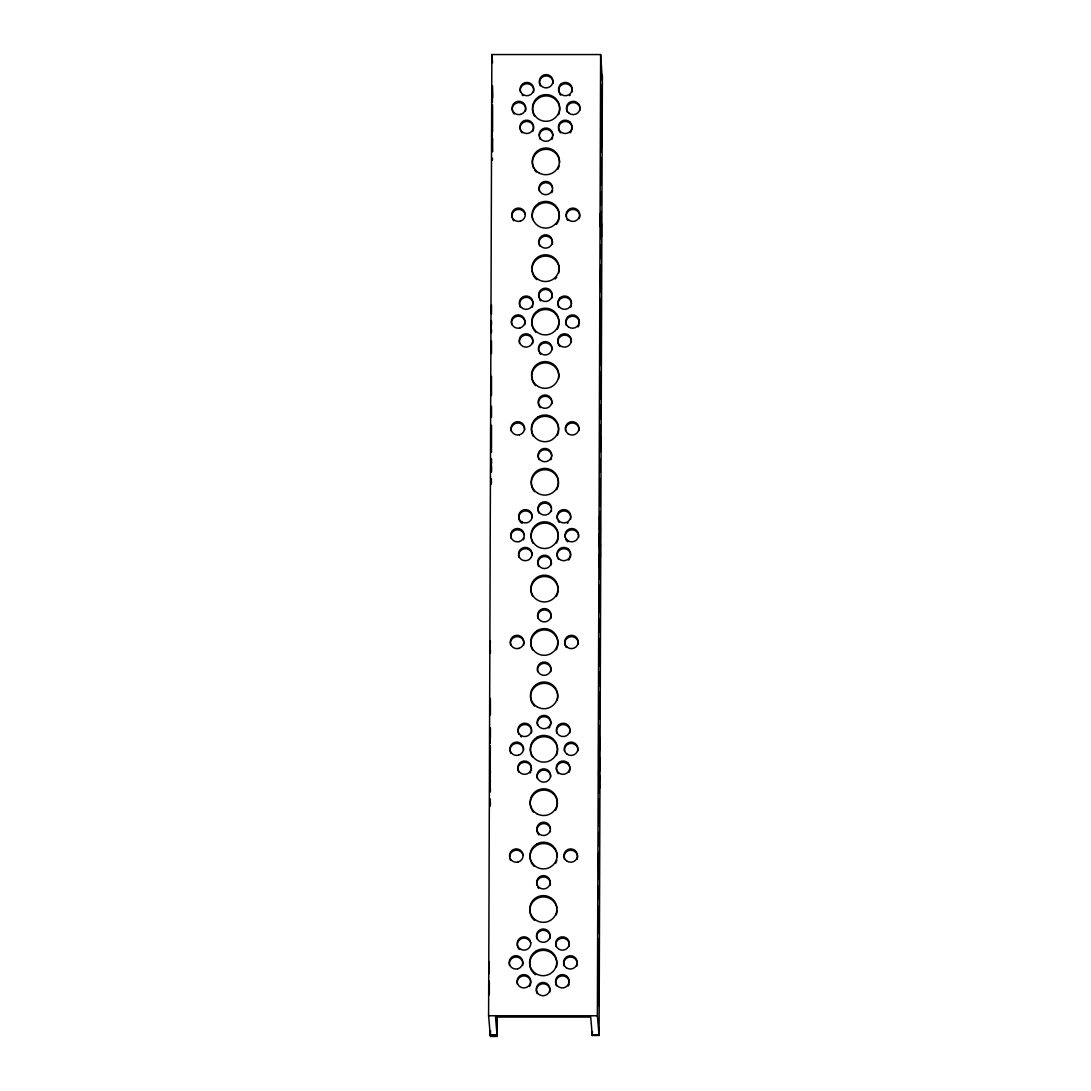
<?xml version="1.0" encoding="UTF-8"?>
<svg xmlns="http://www.w3.org/2000/svg" width="1091" height="1091" viewBox="0 0 1091 1091"><rect width="100%" height="100%" fill="white"/><g stroke="black" fill="none" stroke-linecap="round" stroke-linejoin="round"><path stroke-width="1.5" d="M598.223 970.335L598.073 994.733L598.059 981.164L598.141 982.814M598.113 968.849L597.991 960.776L598.004 974.331L598.427 959.18L598.468 986.278L598.304 983.114M598.577 863.527L598.823 879.469L598.782 852.371L598.373 867.536L598.359 853.967L598.468 862.04M598.945 756.731L599.177 772.673L599.15 745.576L598.727 760.727L598.714 747.171L598.836 755.245M599.3 649.922L599.545 665.865L599.505 638.767L599.095 653.932L599.082 640.362L599.191 648.436M599.668 543.127L599.9 559.069L599.873 531.972L599.45 547.123L599.436 533.567L599.559 541.641M599.914 434.832L599.791 426.758L599.805 440.328L600.227 425.163L600.268 452.26L600.023 436.318M600.268 328.036L600.159 319.963L600.173 333.519L600.582 318.367L600.759 321.518M600.377 329.523L600.623 345.465L600.923 311.058M600.636 221.228L600.514 213.154L600.527 226.723L600.95 211.559L600.977 238.656L600.746 222.714M602.368 80.107L599.082 1035.441L592.277 1035.482L590.695 1017.071L495.519 1017.057L497.087 1035.277L490.282 1035.277L488.604 1015.762L491.85 54.55L600.623 54.564L602.368 80.107L602.396 75.252M497.251 1016.157L497.182 1036.45L490.377 1036.45L490.405 1030.64L490.309 1035.182M599.082 1035.441L597.377 1015.789L600.623 54.564M491.495 466.689L491.386 472.185L491.373 458.615L491.495 463.184M490.391 698.445L490.405 714.932M497.196 1030.64L497.114 1035.182M592.372 1031.595L592.29 1035.427M491.495 304.907L491.495 313.826M491.495 329.7C491.195 342.383 491.264 309.83 491.495 324.504M491.482 376.381L491.509 395.569M490.418 650.113C490.173 662.564 490.104 633.175 490.405 643.322M490.405 727.942L490.405 737.543M490.009 806.549L490.2 798.939L490.405 804.885M490.405 788.779C490.173 801.271 490.091 771.828 490.405 782.002M491.114 484.404L491.318 478.54L491.468 483.258M492.587 85.957L492.314 102.54L492.3 88.971L492.409 93.54M491.495 406.357L491.495 417.13M489.314 971.999C489.068 979.486 489 957.066 489.3 962.398M600.759 310.84L600.718 298.539L600.991 323.468L600.909 321.818M600.295 352.775L600.255 340.46L600.527 365.39L600.459 352.979M492.246 160.432L492.355 158.127L492.477 159.463M490.377 745.548L490.023 781.115L490.009 767.546L490.091 769.196M491.495 353.552L491.509 341.006M489.314 981.259L489.3 994.719M539.281 135.952L539.513 134.22A6.805 6.669 -4.9 0 1 552.646 134.22M552.932 83.421L553.055 82.548A6.805 6.669 -4.9 0 0 546.277 75.879A6.805 6.669 -4.9 0 0 539.459 82.548L539.677 84.28A6.805 6.669 -4.9 0 0 540.359 85.889M552.578 190.216L552.455 191.075A6.805 6.669 -4.9 0 1 551.773 192.698M552.101 297.884L552.332 296.152A6.805 6.669 -4.9 0 0 545.555 289.483A6.805 6.669 -4.9 0 0 538.736 296.152M551.855 403.82L551.978 402.961A6.805 6.669 -4.9 0 0 545.2 396.278A6.805 6.669 -4.9 0 0 538.381 402.961M551.378 511.488L551.5 510.629M551.01 618.283L551.255 616.565A6.805 6.669 -4.9 0 0 544.477 609.883A6.805 6.669 -4.9 0 0 537.658 616.565M550.655 725.092L550.887 723.36A6.805 6.669 -4.9 0 0 544.123 716.692A6.805 6.669 -4.9 0 0 537.29 723.36M550.3 831.888L550.41 831.028M549.932 938.696L550.178 936.964A6.805 6.669 -4.9 0 0 543.4 930.296A6.805 6.669 -4.9 0 0 536.581 936.964M530.049 772.973L530.594 772.278M529.326 986.578L529.871 985.882A6.805 6.669 -4.9 0 0 520.612 976.759L519.207 977.822A6.805 6.669 -4.9 0 0 517.42 984.273M569.543 95.626L570.252 95.094M567.402 523.366L568.097 522.834M488.604 1015.762L597.377 1015.789M592.318 1034.909L599.123 1034.909M490.323 1034.95L497.128 1034.95M592.304 1035.236L599.095 1035.236M522.18 95.094L522.875 95.613M522.139 523.353L520.734 522.303A6.805 6.669 -4.9 0 1 520.775 512.852A6.805 6.669 -4.9 0 1 530.376 512.852L531.453 514.243A6.805 6.669 -4.9 0 1 532.353 517.584M520.721 736.425L521.416 736.957M533.744 329.687L535.817 332.278M534.14 866.431L531.944 863.704A13.597 13.351 -4.9 0 1 533.922 847.557L536.717 845.402A13.597 13.351 -4.9 0 1 553.151 847.298L555.346 850.025A13.597 13.351 -4.9 0 1 557.242 856.68M533.649 973.09L531.59 970.499A13.597 13.351 -4.9 0 1 533.567 954.366L536.363 952.198A13.597 13.351 -4.9 0 1 552.796 954.093L554.978 956.834A13.597 13.351 -4.9 0 1 556.451 966.94M559.969 132.161L560.501 132.857M559.247 345.765L559.792 346.461M557.992 558.674L558.524 559.369M557.269 772.278L558.347 773.669M492.6 104.9L492.573 131.847M491.523 425.313L491.495 452.247M490.418 772.646L490.241 769.496M552.878 135.952L552.537 132.938A6.805 6.669 -4.9 0 0 539.404 132.925L539.159 134.657A6.805 6.669 -4.9 0 0 545.936 141.339A6.805 6.669 -4.9 0 0 552.755 134.657M539.322 191.075L538.981 188.061A6.805 6.669 -4.9 0 1 545.8 181.379A6.805 6.669 -4.9 0 1 552.578 188.061L552.346 189.793A6.805 6.669 -4.9 0 1 539.213 189.793M552.155 349.556L551.814 346.543A6.805 6.669 -4.9 0 0 538.681 346.529L538.449 348.261A6.805 6.669 -4.9 0 0 545.227 354.943A6.805 6.669 -4.9 0 0 552.046 348.261M538.968 297.884L538.627 294.856A6.805 6.669 -4.9 0 1 545.445 288.188A6.805 6.669 -4.9 0 1 552.223 294.87L551.978 296.588A6.805 6.669 -4.9 0 1 538.845 296.588M551.787 456.365L551.46 453.338A6.805 6.669 -4.9 0 0 538.327 453.338L538.081 455.07A6.805 6.669 -4.9 0 0 544.859 461.738A6.805 6.669 -4.9 0 0 551.678 455.07M537.877 618.283L537.549 615.269A6.805 6.669 -4.9 0 1 544.368 608.587A6.805 6.669 -4.9 0 1 551.146 615.269L550.9 617.001A6.805 6.669 -4.9 0 1 537.768 617.001M550.71 776.765L550.382 773.751A6.805 6.669 -4.9 0 0 537.249 773.737L537.004 775.469A6.805 6.669 -4.9 0 0 543.782 782.152A6.805 6.669 -4.9 0 0 550.6 775.469M537.522 725.092L537.181 722.065A6.805 6.669 -4.9 0 1 544 715.396A6.805 6.669 -4.9 0 1 550.778 722.065L550.546 723.797A6.805 6.669 -4.9 0 1 537.413 723.797M536.799 938.696L536.472 935.669A6.805 6.669 -4.9 0 1 543.291 929A6.805 6.669 -4.9 0 1 550.069 935.669L549.823 937.401A6.805 6.669 -4.9 0 1 536.69 937.401M491.85 54.55L492.546 62.719M601.468 107.914L601.305 104.763L601.346 131.861L601.7 96.308L601.714 109.864L601.632 108.214M492.6 97.699L492.532 93.812M599.873 521.034L599.982 525.603L599.995 512.143L599.641 529.762L599.627 516.193L599.736 520.762M600.023 570.266L600.145 574.834L600.132 561.265L599.805 578.994L599.791 565.438L599.9 569.993M599.027 734.366L598.904 729.797L598.918 743.366L599.245 725.638L599.259 739.207L599.15 734.638M599.314 783.87L599.423 788.438L599.436 774.978L599.082 792.598L599.068 779.042L599.177 783.597M601.059 133.047L600.977 126.856L600.95 140.316L600.841 134.016M600.377 529.817C599.941 504.601 600.582 555.974 600.145 530.771M534.467 491.646A13.597 13.351 -4.9 0 1 541.422 470.166A13.597 13.351 -4.9 0 1 558.292 485.386M558.019 486.518A13.597 13.351 -4.9 0 1 556.655 489.736M535.613 385.696A13.597 13.351 -4.9 0 1 541.218 363.521A13.597 13.351 -4.9 0 1 558.647 378.577M558.033 588.567A13.597 13.351 -4.9 0 1 537.59 600.132A13.597 13.351 -4.9 0 1 537.672 577.003A13.597 13.351 -4.9 0 1 558.033 588.567A13.597 13.351 -4.9 0 0 540.495 577.125A13.597 13.351 -4.9 0 0 532.749 596.532M538.136 510.193A6.805 6.669 -4.9 0 0 551.269 510.193L551.5 508.474A6.805 6.669 -4.9 0 0 544.723 501.792A6.805 6.669 -4.9 0 0 537.904 508.461L538.245 511.488A6.805 6.669 -4.9 0 0 538.913 513.097M551.323 561.865A6.805 6.669 -4.9 0 1 544.504 568.547A6.805 6.669 -4.9 0 1 537.727 561.865L537.958 560.133A6.805 6.669 -4.9 0 1 551.091 560.147L551.432 563.161A6.805 6.669 -4.9 0 1 551.2 564.893M523.735 644.986A6.805 6.669 -4.9 0 0 518.948 636.817L517.189 636.585A6.805 6.669 -4.9 0 0 510.602 644.986M550.832 671.688A6.805 6.669 -4.9 0 0 551.078 669.969L550.737 666.942A6.805 6.669 -4.9 0 0 537.604 666.942L537.372 668.674A6.805 6.669 -4.9 0 0 544.136 675.343A6.805 6.669 -4.9 0 0 550.955 668.674M537.699 671.688A6.805 6.669 -4.9 0 1 537.481 669.956L537.713 668.237A6.805 6.669 -4.9 0 1 550.846 668.237M566.174 647.372A6.805 6.669 -4.9 0 1 569.775 636.83A6.805 6.669 -4.9 0 1 578.298 644.085M557.542 646.54A13.597 13.351 -4.9 0 0 556.069 636.421L553.873 633.694A13.597 13.351 -4.9 0 0 537.44 631.798L534.645 633.953A13.597 13.351 -4.9 0 0 532.667 650.1M557.187 647.645A13.597 13.351 -4.9 0 1 556.219 649.772M531.481 809.113A13.597 13.351 -4.9 0 1 542.091 790.225A13.597 13.351 -4.9 0 1 557.201 805.785M556.942 806.917A13.597 13.351 -4.9 0 1 555.578 810.136M533.376 812.045A13.597 13.351 -4.9 0 1 532.026 810.136M556.996 911.571A13.597 13.351 -4.9 0 1 556.178 914.967M534.59 920.409A13.597 13.351 -4.9 0 1 532.926 918.745M532.217 917.817A13.597 13.351 -4.9 0 1 530.049 912.444L529.94 908.967A13.597 13.351 -4.9 0 1 556.887 908.08M569.011 984.273A6.805 6.669 -4.9 0 1 568.329 985.882M556.546 985.882A6.805 6.669 -4.9 0 1 555.878 984.273M555.646 982.555A6.805 6.669 -4.9 0 1 565.874 976.772L567.265 977.836A6.805 6.669 -4.9 0 1 569.243 982.555M522.657 965.399A6.805 6.669 -4.9 0 0 517.87 957.216L516.111 956.984A6.805 6.669 -4.9 0 0 509.524 965.385M549.878 989.073A6.805 6.669 -4.9 0 1 543.059 995.756A6.805 6.669 -4.9 0 1 536.281 989.073L536.527 987.341A6.805 6.669 -4.9 0 1 549.659 987.355L549.987 990.369A6.805 6.669 -4.9 0 1 549.755 992.101M537.29 993.71A6.805 6.669 -4.9 0 1 536.39 990.369L536.636 988.637A6.805 6.669 -4.9 0 1 549.769 988.637M519.302 949.497A6.805 6.669 -4.9 0 1 519.33 940.06A6.805 6.669 -4.9 0 1 528.944 940.06L530.021 941.451A6.805 6.669 -4.9 0 1 530.69 943.06M564.211 966.271A6.805 6.669 -4.9 0 1 570.457 956.998A6.805 6.669 -4.9 0 1 576.771 966.176M535.613 974.713A13.597 13.351 -4.9 0 1 533.772 973.24M540.536 354.275A6.805 6.669 -4.9 0 1 539.459 352.898M538.777 351.288A6.805 6.669 -4.9 0 1 538.559 349.556L538.79 347.824A6.805 6.669 -4.9 0 1 551.923 347.824M524.812 324.586A6.805 6.669 -4.9 0 0 520.039 316.404L518.28 316.172A6.805 6.669 -4.9 0 0 511.679 324.572M532.844 305.698A6.805 6.669 -4.9 0 1 532.163 307.307M520.38 307.307A6.805 6.669 -4.9 0 1 531.099 299.248L532.176 300.639A6.805 6.669 -4.9 0 1 533.076 303.98M532.708 343.46A6.805 6.669 -4.9 0 0 522.766 335.946L521.362 337.01A6.805 6.669 -4.9 0 0 519.575 343.46M578.926 325.363A6.805 6.669 -4.9 0 1 578.053 326.891M566.365 325.459A6.805 6.669 -4.9 0 1 571.725 316.254A6.805 6.669 -4.9 0 1 579.376 323.686M557.296 329.373A13.597 13.351 -4.9 0 0 557.146 316.022L554.951 313.281A13.597 13.351 -4.9 0 0 538.518 311.385L535.722 313.553A13.597 13.351 -4.9 0 0 533.185 328.664M540.713 300.871A6.805 6.669 -4.9 0 1 539.636 299.493M558.715 345.07A6.805 6.669 -4.9 0 1 568.029 335.96L569.434 337.024A6.805 6.669 -4.9 0 1 571.411 341.742M552.278 244.479A6.805 6.669 -4.9 0 0 552.51 242.761L552.182 239.734A6.805 6.669 -4.9 0 0 539.036 239.734L538.804 241.466A6.805 6.669 -4.9 0 0 545.582 248.134A6.805 6.669 -4.9 0 0 552.401 241.466M539.813 246.089A6.805 6.669 -4.9 0 1 538.913 242.748L539.159 241.029A6.805 6.669 -4.9 0 1 552.291 241.029M532.094 270.336A13.597 13.351 -4.9 0 0 559.042 269.463L558.933 265.986A13.597 13.351 -4.9 0 0 531.985 266.859L532.203 271.632A13.597 13.351 -4.9 0 0 536.745 279.596M558.701 273.05A13.597 13.351 -4.9 0 0 559.151 270.759L559.042 267.281A13.597 13.351 -4.9 0 0 532.094 268.154M556.655 277.223A13.597 13.351 -4.9 0 1 555.101 278.996M539.09 189.357A6.805 6.669 -4.9 0 1 552.469 187.625M559.11 166.105A13.597 13.351 -4.9 0 1 557.733 169.323M536.336 172.092A13.597 13.351 -4.9 0 1 534.822 170.305M533.649 168.3A13.597 13.351 -4.9 0 1 543.086 149.617A13.597 13.351 -4.9 0 1 559.574 162.654M510.547 860.199A6.805 6.669 -4.9 0 1 509.879 858.59M509.647 856.858A6.805 6.669 -4.9 0 1 516.479 850.189L518.239 850.407A6.805 6.669 -4.9 0 1 523.025 855.139M538.913 834.888A6.805 6.669 -4.9 0 1 537.167 831.888L536.827 828.874A6.805 6.669 -4.9 0 1 543.645 822.191A6.805 6.669 -4.9 0 1 550.423 828.874L550.178 830.606A6.805 6.669 -4.9 0 1 537.045 830.606M536.936 830.169A6.805 6.669 -4.9 0 1 550.3 828.437M550.109 885.292A6.805 6.669 -4.9 0 0 550.355 883.574L550.123 881.842A6.805 6.669 -4.9 0 0 536.99 881.842L536.758 883.56A6.805 6.669 -4.9 0 0 536.977 885.292M538.736 888.279A6.805 6.669 -4.9 0 1 537.658 886.901M569.134 946.524A6.805 6.669 -4.9 0 0 557.787 940.074L556.696 941.451A6.805 6.669 -4.9 0 0 556.001 946.511M510.915 753.39A6.805 6.669 -4.9 0 1 516.834 743.38L518.593 743.612A6.805 6.669 -4.9 0 1 523.612 750.062M531.399 732.907A6.805 6.669 -4.9 0 0 530.744 727.847L529.667 726.456A6.805 6.669 -4.9 0 0 518.948 734.516M537.345 778.497A6.805 6.669 -4.9 0 1 537.113 776.765L537.358 775.033A6.805 6.669 -4.9 0 1 550.491 775.033M564.456 750.99A6.805 6.669 -4.9 0 1 571.166 743.394A6.805 6.669 -4.9 0 1 577.944 750.894M531.276 770.669A6.805 6.669 -4.9 0 0 521.334 763.154L519.916 764.218A6.805 6.669 -4.9 0 0 518.811 772.278M556.383 755.531A13.597 13.351 -4.9 0 0 555.701 743.23L553.519 740.489A13.597 13.351 -4.9 0 0 537.072 738.593L534.29 740.762A13.597 13.351 -4.9 0 0 532.299 756.895M569.038 772.292A6.805 6.669 -4.9 0 0 567.988 764.232L566.584 763.168A6.805 6.669 -4.9 0 0 556.601 770.669M549.973 726.701A6.805 6.669 -4.9 0 1 548.882 728.079M569.857 732.92A6.805 6.669 -4.9 0 0 558.51 726.47L557.419 727.847A6.805 6.669 -4.9 0 0 556.724 732.907M564.565 859.463A6.805 6.669 -4.9 0 1 570.811 850.189A6.805 6.669 -4.9 0 1 577.125 859.381M556.819 860.144A13.597 13.351 -4.9 0 1 555.496 863.376M570.579 519.316A6.805 6.669 -4.9 0 0 559.219 512.865L558.142 514.243A6.805 6.669 -4.9 0 0 557.446 519.302M559.192 522.303A6.805 6.669 -4.9 0 1 558.115 520.925M556.574 542.977A13.597 13.351 -4.9 0 0 556.424 529.626L554.228 526.885A13.597 13.351 -4.9 0 0 537.795 524.989L534.999 527.158A13.597 13.351 -4.9 0 0 533.022 543.291M567.797 541.791A6.805 6.669 -4.9 0 1 565.643 539.063M565.179 537.386A6.805 6.669 -4.9 0 1 571.889 529.79A6.805 6.669 -4.9 0 1 578.666 537.29M570.443 557.065A6.805 6.669 -4.9 0 0 568.711 550.628L567.306 549.564A6.805 6.669 -4.9 0 0 557.31 557.065M569.761 558.687A6.805 6.669 -4.9 0 1 568.684 560.065M538.736 566.502A6.805 6.669 -4.9 0 1 537.836 563.161L538.068 561.429A6.805 6.669 -4.9 0 1 551.2 561.429M518.866 557.065A6.805 6.669 -4.9 0 1 520.639 550.614L522.057 549.55A6.805 6.669 -4.9 0 1 532.231 555.333M524.089 538.19A6.805 6.669 -4.9 0 1 523.407 539.8M510.956 538.177A6.805 6.669 -4.9 0 1 517.557 529.776L519.316 530.008A6.805 6.669 -4.9 0 1 524.103 534.726M538.013 509.756A6.805 6.669 -4.9 0 1 551.391 508.038M558.087 591.022A13.597 13.351 -4.9 0 1 556.301 596.532M532.381 703.34A13.597 13.351 -4.9 0 1 542.459 683.43A13.597 13.351 -4.9 0 1 557.31 700.122M534.535 706.095A13.597 13.351 -4.9 0 1 533.022 704.322M571.302 305.712A6.805 6.669 -4.9 0 1 570.607 307.321M558.837 307.321A6.805 6.669 -4.9 0 1 558.865 300.639L559.942 299.261A6.805 6.669 -4.9 0 1 571.534 303.98M525.535 110.982A6.805 6.669 -4.9 0 0 520.748 102.799L518.989 102.568A6.805 6.669 -4.9 0 0 512.402 110.968M514.147 113.969A6.805 6.669 -4.9 0 1 513.07 112.578M533.554 92.094A6.805 6.669 -4.9 0 0 532.899 87.035L531.822 85.644A6.805 6.669 -4.9 0 0 520.421 92.094M552.632 137.684A6.805 6.669 -4.9 0 1 551.951 139.293M540.181 139.293A6.805 6.669 -4.9 0 1 539.5 137.684M567.088 111.855A6.805 6.669 -4.9 0 1 572.448 102.649A6.805 6.669 -4.9 0 1 580.098 110.082M532.749 131.466A6.805 6.669 -4.9 0 0 523.489 122.342L522.084 123.406A6.805 6.669 -4.9 0 0 520.298 129.856M522.043 132.843A6.805 6.669 -4.9 0 1 520.98 131.466M559.574 111.391A13.597 13.351 -4.9 0 0 557.869 102.418L555.674 99.676A13.597 13.351 -4.9 0 0 539.24 97.781L536.445 99.949A13.597 13.351 -4.9 0 0 534.467 116.082M559.328 112.523A13.597 13.351 -4.9 0 1 558.551 114.732M571.889 129.87A6.805 6.669 -4.9 0 0 570.157 123.419L568.752 122.356A6.805 6.669 -4.9 0 0 559.424 131.466M571.207 131.479A6.805 6.669 -4.9 0 1 570.116 132.857M540.345 407.679A6.805 6.669 -4.9 0 1 538.599 404.679L538.258 401.665A6.805 6.669 -4.9 0 1 545.091 394.983A6.805 6.669 -4.9 0 1 551.855 401.665L551.623 403.397A6.805 6.669 -4.9 0 1 538.49 403.397M511.324 431.381A6.805 6.669 -4.9 0 1 517.911 422.981L519.671 423.213A6.805 6.669 -4.9 0 1 524.689 429.649M551.555 458.084A6.805 6.669 -4.9 0 1 550.873 459.693M539.09 459.693A6.805 6.669 -4.9 0 1 538.19 456.352L538.436 454.633A6.805 6.669 -4.9 0 1 551.569 454.633M565.547 430.577A6.805 6.669 -4.9 0 1 572.243 422.981A6.805 6.669 -4.9 0 1 579.021 430.481M557.474 435.132A13.597 13.351 -4.9 0 0 556.778 422.817L554.596 420.09A13.597 13.351 -4.9 0 0 538.163 418.194L535.367 420.349A13.597 13.351 -4.9 0 0 533.39 436.495M556.315 224.487A13.597 13.351 -4.9 0 0 557.501 209.213L555.319 206.485A13.597 13.351 -4.9 0 0 538.872 204.59L536.09 206.744A13.597 13.351 -4.9 0 0 532.708 219.686M566.256 216.973A6.805 6.669 -4.9 0 1 573.852 209.431A6.805 6.669 -4.9 0 1 579.294 218.568M567.62 220.164A6.805 6.669 -4.9 0 1 566.72 218.65M513.793 220.764A6.805 6.669 -4.9 0 1 512.715 219.386M512.034 217.777A6.805 6.669 -4.9 0 1 518.634 209.377L520.393 209.608A6.805 6.669 -4.9 0 1 525.18 214.327M572.011 92.108A6.805 6.669 -4.9 0 0 560.665 85.657L559.574 87.035A6.805 6.669 -4.9 0 0 558.878 92.108M560.638 95.094A6.805 6.669 -4.9 0 1 559.56 93.717M489.845 752.64L489.954 760.713L489.941 747.144L489.845 752.64M490.036 735.279L490.145 743.353L490.132 729.784L490.036 735.279M490.923 432.241L491.032 440.314L491.018 426.745L490.923 432.241M492.068 132.229L492.191 140.303L492.164 126.733L492.068 132.229M492 111.828L492.123 119.901L492.136 106.441L492 111.828M492.355 143.698L492.477 151.772L492.491 138.312L492.355 143.698M598.25 998.129L598.359 1006.202L598.345 992.646L598.25 998.129M598.086 948.897L598.209 956.971L598.195 943.401L598.086 948.897M598.427 944.724L598.536 952.811L598.564 939.351L598.427 944.724M598.673 773.055L598.795 781.129L598.809 767.669L598.673 773.055M598.591 993.969L598.7 1002.043L598.714 988.582L598.591 993.969M598.714 956.207L598.836 964.28L598.809 950.711L598.714 956.207M598.604 891.333L598.727 899.407L598.714 885.837L598.604 891.333M598.782 837.929L598.904 846.002L598.891 832.433L598.782 837.929M599.123 703.136L599.354 719.283L599.327 692.158L599.123 703.136M599.395 559.451L599.518 567.525L599.532 554.064L599.395 559.451M599.436 742.603L599.545 750.676L599.532 737.107L599.436 742.603M599.327 677.729L599.436 685.803L599.423 672.233L599.327 677.729M599.505 624.325L599.627 632.398L599.614 618.829L599.505 624.325M599.845 489.532L600.077 505.679L600.05 478.554L599.845 489.532M600.05 464.125L600.159 472.198L600.145 458.629L600.05 464.125M600.227 410.721L600.336 418.794L600.323 405.225L600.227 410.721M600.2 382.723L600.445 398.883L600.418 371.745L600.2 382.723M600.241 308.085L600.364 316.158L600.35 302.589L600.241 308.085M600.773 111.841L600.896 119.915L600.868 106.359L600.773 111.841M600.746 353.157L600.868 361.23L600.855 347.661L600.746 353.157M600.759 250.521L600.882 258.594L600.868 245.025L600.759 250.521M600.95 197.116L601.059 205.19L601.046 191.621L600.95 197.116M600.964 94.481L601.086 102.554L601.073 88.985L600.964 94.481M601.127 143.712L601.236 151.785L601.264 138.339L601.127 143.712M601.305 90.321L601.427 98.395L601.441 84.934L601.305 90.321M601.468 139.553L601.577 147.626L601.564 134.057L601.468 139.553M598.413 915.622L598.618 932.914L598.632 905.721L598.413 915.622M600.568 274.809L600.786 292.102L600.786 264.908L600.568 274.809M598.768 808.376L598.973 826.105L599 798.939L598.768 808.376M599.491 594.459L599.682 612.474L599.723 585.349L599.491 594.459M600.936 167.578L601.127 185.293L601.155 158.127L600.936 167.578M598.782 975.79L598.877 984.682L598.891 971.099L598.782 975.79M599.136 868.982L599.245 877.887L599.259 864.304L599.136 868.982M599.505 762.186L599.6 771.078L599.614 757.495L599.505 762.186M599.859 655.377L599.968 664.283L599.982 650.7L599.859 655.377M600.227 548.582L600.323 557.474L600.336 543.891L600.227 548.582M600.582 441.773L600.677 450.678L600.691 437.096L600.582 441.773M600.936 334.978L601.046 343.87L601.059 330.287L600.936 334.978M601.305 228.169L601.4 237.074L601.414 223.491L601.305 228.169M601.659 121.374L601.755 130.265L601.782 116.682L601.659 121.374M552.946 81.266L552.701 82.984A6.805 6.669 -4.9 0 1 539.568 82.984L539.349 81.252A6.805 6.669 -4.9 0 1 546.168 74.583A6.805 6.669 -4.9 0 1 552.946 81.266M536.881 880.546L536.649 882.278A6.805 6.669 -4.9 0 0 543.427 888.947A6.805 6.669 -4.9 0 0 550.246 882.278L550.014 880.546A6.805 6.669 -4.9 0 0 536.881 880.546M560.556 84.362L559.465 85.739A6.805 6.669 -4.9 0 0 568.725 94.862L570.143 93.799A6.805 6.669 -4.9 0 0 570.17 84.362A6.805 6.669 -4.9 0 0 560.556 84.362M532.64 130.17L531.549 131.561A6.805 6.669 -4.9 0 1 521.934 131.561A6.805 6.669 -4.9 0 1 521.975 122.11L523.38 121.06A6.805 6.669 -4.9 0 1 532.64 130.17M559.833 297.966L558.756 299.343A6.805 6.669 -4.9 0 0 568.002 308.467L569.42 307.403A6.805 6.669 -4.9 0 0 569.447 297.966A6.805 6.669 -4.9 0 0 559.833 297.966M531.917 343.774L530.826 345.165A6.805 6.669 -4.9 0 1 521.225 345.165A6.805 6.669 -4.9 0 1 521.253 335.714L522.657 334.664A6.805 6.669 -4.9 0 1 531.917 343.774M559.11 511.57L558.033 512.947A6.805 6.669 -4.9 0 0 567.279 522.071L568.697 521.007A6.805 6.669 -4.9 0 0 568.725 511.57A6.805 6.669 -4.9 0 0 559.11 511.57M531.194 557.378L530.117 558.769A6.805 6.669 -4.9 0 1 520.502 558.769A6.805 6.669 -4.9 0 1 520.53 549.318L521.948 548.268A6.805 6.669 -4.9 0 1 531.194 557.378M558.401 725.174L557.31 726.551A6.805 6.669 -4.9 0 0 566.57 735.675L567.975 734.611A6.805 6.669 -4.9 0 0 568.002 725.174A6.805 6.669 -4.9 0 0 558.401 725.174M530.471 770.982L529.394 772.373A6.805 6.669 -4.9 0 1 519.78 772.373A6.805 6.669 -4.9 0 1 519.807 762.923L521.225 761.873A6.805 6.669 -4.9 0 1 530.471 770.982M557.678 938.778L556.587 940.156A6.805 6.669 -4.9 0 0 565.847 949.279L567.252 948.215A6.805 6.669 -4.9 0 0 567.293 938.778A6.805 6.669 -4.9 0 0 557.678 938.778M529.762 984.587L528.671 985.978A6.805 6.669 -4.9 0 1 519.057 985.978A6.805 6.669 -4.9 0 1 519.084 976.527L520.502 975.477A6.805 6.669 -4.9 0 1 529.762 984.587M539.131 96.499L536.336 98.654A13.597 13.351 -4.9 0 0 534.358 114.8L536.54 117.528A13.597 13.351 -4.9 0 0 552.973 119.424L555.769 117.269A13.597 13.351 -4.9 0 0 557.746 101.122L555.564 98.381A13.597 13.351 -4.9 0 0 539.131 96.499M538.763 203.294L535.981 205.449A13.597 13.351 -4.9 0 0 533.99 221.596L536.186 224.337A13.597 13.351 -4.9 0 0 552.619 226.232L555.414 224.064A13.597 13.351 -4.9 0 0 557.392 207.917L555.196 205.19A13.597 13.351 -4.9 0 0 538.763 203.294M538.409 310.103L535.613 312.258A13.597 13.351 -4.9 0 0 533.635 328.405L535.831 331.132A13.597 13.351 -4.9 0 0 552.264 333.028L555.046 330.873A13.597 13.351 -4.9 0 0 557.037 314.726L554.842 311.985A13.597 13.351 -4.9 0 0 538.409 310.103M538.04 416.898L535.258 419.053A13.597 13.351 -4.9 0 0 533.267 435.2L535.463 437.941A13.597 13.351 -4.9 0 0 551.896 439.837L554.692 437.668A13.597 13.351 -4.9 0 0 556.669 421.521L554.487 418.794A13.597 13.351 -4.9 0 0 538.04 416.898M537.686 523.694L534.89 525.862A13.597 13.351 -4.9 0 0 532.913 542.009L535.108 544.736A13.597 13.351 -4.9 0 0 551.541 546.632L554.337 544.477A13.597 13.351 -4.9 0 0 556.315 528.33L554.119 525.589A13.597 13.351 -4.9 0 0 537.686 523.694M537.331 630.503L534.535 632.657A13.597 13.351 -4.9 0 0 532.558 648.804L534.74 651.545A13.597 13.351 -4.9 0 0 551.173 653.441L553.969 651.272A13.597 13.351 -4.9 0 0 555.96 635.126L553.764 632.398A13.597 13.351 -4.9 0 0 537.331 630.503M536.963 737.298L534.181 739.466A13.597 13.351 -4.9 0 0 532.19 755.613L534.385 758.34A13.597 13.351 -4.9 0 0 550.819 760.236L553.614 758.081A13.597 13.351 -4.9 0 0 555.592 741.935L553.396 739.193A13.597 13.351 -4.9 0 0 536.963 737.298M536.608 844.107L533.813 846.261A13.597 13.351 -4.9 0 0 531.835 862.408L534.031 865.149A13.597 13.351 -4.9 0 0 550.464 867.045L553.246 864.877A13.597 13.351 -4.9 0 0 555.237 848.73L553.042 846.002A13.597 13.351 -4.9 0 0 536.608 844.107M536.254 950.902L533.458 953.07A13.597 13.351 -4.9 0 0 531.467 969.217L533.663 971.945A13.597 13.351 -4.9 0 0 550.096 973.84L552.892 971.686A13.597 13.351 -4.9 0 0 554.869 955.539L552.687 952.798A13.597 13.351 -4.9 0 0 536.254 950.902M520.598 114.405L518.839 114.637A6.805 6.669 -4.9 0 1 512.061 107.954A6.805 6.669 -4.9 0 1 518.88 101.286L520.639 101.504A6.805 6.669 -4.9 0 1 520.598 114.405M520.243 221.2L518.484 221.432A6.805 6.669 -4.9 0 1 511.706 214.75A6.805 6.669 -4.9 0 1 518.525 208.081L520.284 208.313A6.805 6.669 -4.9 0 1 520.243 221.2M519.875 328.009L518.116 328.227A6.805 6.669 -4.9 0 1 511.338 321.559A6.805 6.669 -4.9 0 1 518.157 314.89L519.916 315.108A6.805 6.669 -4.9 0 1 519.875 328.009M519.521 434.804L517.761 435.036A6.805 6.669 -4.9 0 1 510.983 428.354A6.805 6.669 -4.9 0 1 517.802 421.685L519.561 421.917A6.805 6.669 -4.9 0 1 519.521 434.804M519.152 541.613L517.393 541.832A6.805 6.669 -4.9 0 1 510.629 535.163A6.805 6.669 -4.9 0 1 517.448 528.494L519.207 528.712A6.805 6.669 -4.9 0 1 519.152 541.613M518.798 648.409L517.039 648.64A6.805 6.669 -4.9 0 1 510.261 641.958A6.805 6.669 -4.9 0 1 517.079 635.289L518.839 635.521A6.805 6.669 -4.9 0 1 518.798 648.409M518.443 755.217L516.684 755.436A6.805 6.669 -4.9 0 1 509.906 748.767A6.805 6.669 -4.9 0 1 516.725 742.098L518.484 742.316A6.805 6.669 -4.9 0 1 518.443 755.217M518.075 862.013L516.316 862.245A6.805 6.669 -4.9 0 1 509.538 855.562A6.805 6.669 -4.9 0 1 516.357 848.893L518.116 849.125A6.805 6.669 -4.9 0 1 518.075 862.013M517.72 968.822L515.961 969.04A6.805 6.669 -4.9 0 1 509.183 962.371A6.805 6.669 -4.9 0 1 516.002 955.689L517.761 955.921A6.805 6.669 -4.9 0 1 517.72 968.822M570.048 122.124L568.643 121.06A6.805 6.669 -4.9 0 0 559.315 130.184L560.392 131.561A6.805 6.669 -4.9 0 0 570.007 131.561A6.805 6.669 -4.9 0 0 570.048 122.124M523.475 94.862L522.071 93.799A6.805 6.669 -4.9 0 1 522.098 84.362A6.805 6.669 -4.9 0 1 531.712 84.362L532.79 85.739A6.805 6.669 -4.9 0 1 523.475 94.862M569.325 335.728L567.92 334.664A6.805 6.669 -4.9 0 0 558.606 343.788L559.669 345.165A6.805 6.669 -4.9 0 0 569.284 345.165A6.805 6.669 -4.9 0 0 569.325 335.728M522.753 308.467L521.348 307.403A6.805 6.669 -4.9 0 1 521.375 297.966A6.805 6.669 -4.9 0 1 530.99 297.966L532.067 299.343A6.805 6.669 -4.9 0 1 522.753 308.467M568.602 549.332L567.197 548.268A6.805 6.669 -4.9 0 0 557.883 557.392L558.96 558.769A6.805 6.669 -4.9 0 0 568.575 558.769A6.805 6.669 -4.9 0 0 568.602 549.332M522.03 522.071L520.625 521.007A6.805 6.669 -4.9 0 1 520.652 511.57A6.805 6.669 -4.9 0 1 530.267 511.57L531.344 512.947A6.805 6.669 -4.9 0 1 522.03 522.071M567.879 762.936L566.474 761.873A6.805 6.669 -4.9 0 0 557.16 770.996L558.237 772.373A6.805 6.669 -4.9 0 0 567.852 772.373A6.805 6.669 -4.9 0 0 567.879 762.936M521.307 735.675L519.902 734.611A6.805 6.669 -4.9 0 1 519.943 725.16A6.805 6.669 -4.9 0 1 529.558 725.174L530.621 726.551A6.805 6.669 -4.9 0 1 521.307 735.675M567.156 976.54L565.752 975.477A6.805 6.669 -4.9 0 0 556.437 984.6L557.515 985.978A6.805 6.669 -4.9 0 0 567.129 985.978A6.805 6.669 -4.9 0 0 567.156 976.54M520.584 949.265L519.18 948.215A6.805 6.669 -4.9 0 1 519.221 938.765A6.805 6.669 -4.9 0 1 528.835 938.778L529.912 940.156A6.805 6.669 -4.9 0 1 520.584 949.265M556.887 910.276L556.778 906.798A13.597 13.351 -4.9 0 0 529.831 907.671L529.94 911.149A13.597 13.351 -4.9 0 0 556.887 910.276M537.958 493.323A13.597 13.351 -4.9 0 0 558.387 481.772A13.597 13.351 -4.9 0 0 538.04 470.207A13.597 13.351 -4.9 0 0 537.958 493.323M537.236 706.927A13.597 13.351 -4.9 0 0 557.665 695.376A13.597 13.351 -4.9 0 0 537.317 683.812A13.597 13.351 -4.9 0 0 537.236 706.927M538.313 386.528A13.597 13.351 -4.9 0 0 558.756 374.963A13.597 13.351 -4.9 0 0 538.395 363.398A13.597 13.351 -4.9 0 0 538.313 386.528M567.688 540.495A6.805 6.669 -4.9 0 0 578.544 535.995A6.805 6.669 -4.9 0 0 569.175 529.026A6.805 6.669 -4.9 0 0 567.688 540.495M567.334 647.304A6.805 6.669 -4.9 0 0 578.189 642.79A6.805 6.669 -4.9 0 0 568.82 635.821A6.805 6.669 -4.9 0 0 567.334 647.304M536.881 813.736A13.597 13.351 -4.9 0 0 557.31 802.171A13.597 13.351 -4.9 0 0 536.949 790.607A13.597 13.351 -4.9 0 0 536.881 813.736M566.256 967.703A6.805 6.669 -4.9 0 0 577.112 963.203A6.805 6.669 -4.9 0 0 567.743 956.234A6.805 6.669 -4.9 0 0 566.256 967.703M568.411 326.891A6.805 6.669 -4.9 0 0 579.266 322.391A6.805 6.669 -4.9 0 0 569.897 315.422A6.805 6.669 -4.9 0 0 568.411 326.891M539.036 172.923A13.597 13.351 -4.9 0 0 559.465 161.359A13.597 13.351 -4.9 0 0 539.118 149.794A13.597 13.351 -4.9 0 0 539.036 172.923M566.965 754.099A6.805 6.669 -4.9 0 0 577.835 749.599A6.805 6.669 -4.9 0 0 568.466 742.63A6.805 6.669 -4.9 0 0 566.965 754.099M566.611 860.908A6.805 6.669 -4.9 0 0 577.466 856.394A6.805 6.669 -4.9 0 0 568.097 849.425A6.805 6.669 -4.9 0 0 566.611 860.908M569.134 113.287A6.805 6.669 -4.9 0 0 579.989 108.786A6.805 6.669 -4.9 0 0 570.62 101.818A6.805 6.669 -4.9 0 0 569.134 113.287M568.043 433.7A6.805 6.669 -4.9 0 0 578.912 429.199A6.805 6.669 -4.9 0 0 569.543 422.217A6.805 6.669 -4.9 0 0 568.043 433.7M568.766 220.096A6.805 6.669 -4.9 0 0 579.635 215.595A6.805 6.669 -4.9 0 0 570.266 208.613A6.805 6.669 -4.9 0 0 568.766 220.096"/></g></svg>
